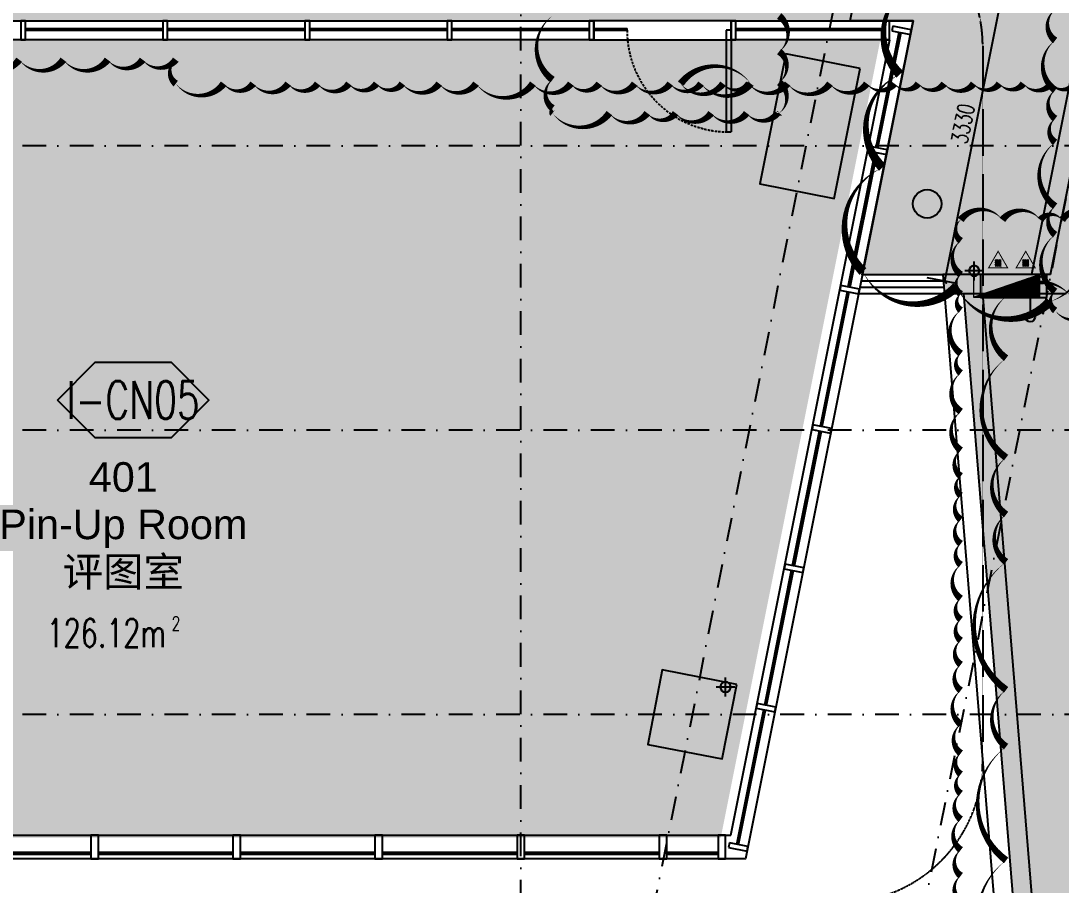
# Model space of a CAD drawing. Extents: x -354516 to 794396, y -401250 to -150594.
# Drawn here: x -780 to 10203, y -380252 to -371130 of the extents above; entities that cross this region are included whole.
import ezdxf
from ezdxf.enums import TextEntityAlignment as Align

# ---------------------------------------------------------------- set-up
doc = ezdxf.new("R2010")
doc.units = 0
doc.header["$LTSCALE"] = 1000
doc.header["$MEASUREMENT"] = 0
for name, pattern in [('$0$HIDDEN', [0.375, 0.25, -0.125, 0, 0]), ('DASH', [0.35, 0.25, -0.1]), ('DASHDOT2', [0.5, 0.25, -0.125, 0, -0.125]), ('DOTE', [2.42, 2, -0.2, 0.02, -0.2])]:
    doc.linetypes.add(name, pattern=pattern)
for name, color, linetype in [('0-吊顶', 6, 'Continuous'), ('0-吊顶材质', 251, 'Continuous'), ('0-吊顶边界', 36, 'Continuous'), ('0-房间名称', 2, 'Continuous'), ('0-灯具修改0109', 140, 'Continuous'), ('0-设备风口（修改）', 71, 'Continuous'), ('A-轴线1', 1, 'DOTE'), ('COLUMN', 2, 'Continuous'), ('P-完成面', 4, 'Continuous'), ('PIPE', 3, 'Continuous'), ('PUB_DIM', 3, 'Continuous'), ('PUB_HATCH', 8, 'Continuous'), ('S-PLT', 30, 'Continuous'), ('S-XP', 1, 'Continuous'), ('S-XP-LG', 32, 'Continuous'), ('S-消火栓', 20, 'Continuous'), ('SN', 3, 'Continuous'), ('WALL', 2, 'Continuous'), ('WINDOW', 4, 'Continuous'), ('Z-材料', 3, 'Continuous'), ('墙体', 7, 'Continuous'), ('门图', 134, 'Continuous')]:
    doc.layers.add(name, color=color, linetype=linetype)
doc.layers.add('0-地面材质_material hatch', color=251, linetype='Continuous', transparency=0.3)
doc.layers.add('DIM_MODI-天花修改', color=3, linetype='Continuous', plot=False)
doc.layers.add('修改', color=1, linetype='Continuous', plot=False)
doc.layers.add('S-XIAO', color=30, linetype='Continuous', lineweight=5)
doc.styles.add('510p-04$0$Arial_2', font='arial.ttf', dxfattribs={"height": 6.392964})
doc.styles.add('_TCH_SPACE', font='SIMPLEX', dxfattribs={"bigfont": 'GBCBIG'})
doc.styles.add('DIM_FONT', font='SIMPLEX', dxfattribs={"width": 0.7, "bigfont": 'GBCBIG'})
doc.styles.add('HZ', font='tjromans.shx', dxfattribs={"width": 0.7, "bigfont": 'tjhztxt.shx'})
doc.dimstyles.new('_TCH_ARCH&&50', dxfattribs={"dimscale": 0.5, "dimtxt": 350, "dimasz": 100, "dimexe": 250, "dimexo": 300, "dimgap": 100, "dimtad": 1, "dimdec": 0, "dimzin": 0, "dimdsep": 46, "dimtxsty": 'DIM_FONT', "dimblk": 'ARCHTICK', "dimcen": 0.09, "dimclrd": 3, "dimclre": 3, "dimclrt": 7, "dimazin": 2, "dimtfac": 1, "dimtdec": 0, "dimtix": 1, "dimtmove": 2, "dimatfit": 3, "dimfxl": 0, "dimtolj": 1, "dimtzin": 0, "dimarcsym": 0})

# ---------------------------------------------------------------- blocks, each defined once
blk = doc.blocks.new('$TwtSys$00000125')
blk.add_circle((0, 0, 0), 0.667)
blk = doc.blocks.new('PIPE-110')
for p, q in [((87087.5, -205623.5), (87087.5, -205423.5)), ((86987.5, -205523.5), (87187.5, -205523.5))]:
    blk.add_line(p, q)
blk.add_circle((87087.5, -205523.5), 55)
blk = doc.blocks.new('PIPE2')
at = {"layer": 'PIPE', "xscale": -1}
for p in [(138447, -35914), (135822, -40306)]:
    blk.add_blockref('PIPE-110', p, dxfattribs=at)
blk = doc.blocks.new('510p-04$0$material tag')
blk = doc.blocks.new('_FZH')
at = {"color": 255}
blk.add_lwpolyline([(-0.5, -0.5), (0.5, -0.5), (0.5, 0.5), (-0.5, 0.5)], close=True, dxfattribs=at)
at = {"layer": 'PUB_HATCH', "color": 250}
blk.add_solid([(-0.5, -0.5), (0.5, -0.5), (-0.5, 0.5), (0.5, 0.5)], dxfattribs=at)
blk = doc.blocks.new('GRID')
at = {"layer": '墙体', "color": 250, "linetype": 'DASHDOT2', "lineweight": -3}
for p, q in [((63175.2, 81236.4), (46456.9, -2355.2)), ((65920.9, 80687.3), (49202.5, -2904.3)), ((46436.4, -11413.5), (46436.4, 36586.5)), ((107436.4, 12586.5), (-19063.6, 12586.5)), ((107436.4, 9586.5), (-19063.6, 9586.5)), ((107436.4, 6586.5), (-19063.6, 6586.5))]:
    blk.add_line(p, q, dxfattribs=at)
blk = doc.blocks.new('XHS-3')
at = {"layer": 'S-XIAO', "linetype": 'Continuous'}
h = blk.add_hatch(dxfattribs=at)
h.set_pattern_fill('ANSI31', color=256, scale=10, angle=152.1447, style=0)
h.set_pattern_definition([(44.999815, (55471.2533, 434076.4532), (-0.8838806224, 0.8838863305), [])])
h.paths.add_polyline_path([(-345224, 932668), (-344524, 932668), (-344524, 932908)])
blk.add_lwpolyline([(-345224, 932668), (-344524, 932668), (-344524, 932908), (-345224, 932908)], close=True, dxfattribs=at)
at = {"layer": 'S-XP'}
blk.add_line((-344624, 932788), (-344624, 932458, -1000), dxfattribs=at)
at = {"layer": 'S-XP-LG'}
blk.add_circle((-344624, 932458, -1000), 50, dxfattribs=at)
blk = doc.blocks.new('TL-01')
at = {"layer": 'Z-材料'}
blk.add_lwpolyline([(-8, 0), (-4, 4), (4, 4), (8, 0), (4, -4), (-4, -4)], close=True, dxfattribs=at)
at = {"layer": 'Z-材料', "color": 6, "style": 'HZ', "width": 0.7}
blk.add_attdef('A', text='', height=4.5, dxfattribs=at).set_placement((0, 0), align=Align.MIDDLE_CENTER)
blk = doc.blocks.new('_ArchTick')
at = {"color": 0, "linetype": 'ByBlock', "const_width": 0.4}
blk.add_lwpolyline([(-0.5, -0.5), (0.5, 0.5)], dxfattribs=at)
blk = doc.blocks.new('*D450')
at = {"layer": 'Defpoints', "color": 0}
for p in [(9292, -370544), (9628, -370611), (8639, -373809)]:
    blk.add_point(p, dxfattribs=at)
at = {"layer": 'PUB_DIM', "color": 3, "lineweight": -2}
for p, q in [((9439, -370573), (9750, -370635)), ((8975, -373876), (9628, -370611)), ((8786, -373838), (9097, -373900))]:
    blk.add_line(p, q, dxfattribs=at)
at = {"layer": 'PUB_DIM', "color": 3, "lineweight": -2, "xscale": 50, "yscale": 50, "zscale": 50}
for p, rotation in [((9628, -370611), 78.68997685959259), ((8975, -373876), 258.6899768595926)]:
    blk.add_blockref('_ArchTick', p, dxfattribs=dict(at, rotation=rotation))
at = {"layer": 'PUB_DIM', "color": 7, "insert": (9166, -372216), "char_height": 175, "attachment_point": 5, "rotation": 78.69, "style": 'DIM_FONT'}
blk.add_mtext('\\A1;3330', dxfattribs=at)
blk = doc.blocks.new('xhs1')
at = {"layer": 'S-消火栓'}
h = blk.add_hatch(dxfattribs=at)
h.set_pattern_fill('ANSI31', color=3, scale=107.77536, angle=90, style=0)
h.set_pattern_definition([(225, (15349.224, 4699.881), (-9.526086, 9.526086), [])])
h.paths.add_polyline_path([(-182, -329), (-182, -400), (-120, -400), (-120, -329)])
h = blk.add_hatch(dxfattribs=at)
h.set_pattern_fill('ANSI31', color=3, scale=107.77536, angle=90, style=0)
h.set_pattern_definition([(225, (15640.37, 4699.881), (-9.526086, 9.526086), [])])
h.paths.add_polyline_path([(109, -329), (109, -400), (171, -400), (171, -329)])
at = {"layer": 'S-消火栓', "color": 3}
for p, q in [((325, 0), (-375, -240)), ((325, 0), (-375, 0)), ((-375, 0), (-375, -240)), ((325, -240), (325, 0)), ((-375, -240), (325, -240))]:
    blk.add_line(p, q, dxfattribs=at)
for points, const_width in [([(-252, -311), (-151, -486), (-50, -311), (-252, -311), (-151, -486)], 10.8), ([(-182, -329), (-182, -400), (-120, -400), (-120, -329), (-182, -329)], 6.47), ([(39, -311), (140, -486), (241, -311), (39, -311), (140, -486)], 10.8), ([(109, -329), (109, -400), (171, -400), (171, -329), (109, -329)], 6.47)]:
    blk.add_lwpolyline(points, dxfattribs=dict(at, const_width=const_width))
blk.add_solid([(-375, 0), (-375, -240), (325, 0)], dxfattribs=at)

msp = doc.modelspace()

# ---------------------------------------------------------------- hatches: boundary and pattern name
at = {"layer": '0-吊顶材质'}
h = msp.add_hatch(dxfattribs=at)
h.set_pattern_fill('EARTH', color=256, scale=1500)
h.set_pattern_definition([(0, (-498310856.17, -3090192758), (375, 375), [375, -375]), (0, (-498310856.17, -3090192617.38), (375, 375), [375, -375]), (0, (-498310856.17, -3090192476.75), (375, 375), [375, -375]), (90, (-498310809.3, -3090192429.88), (-375, 375), [375, -375]), (90, (-498310668.67, -3090192429.88), (-375, 375), [375, -375]), (90, (-498310528.04, -3090192429.88), (-375, 375), [375, -375])])
h.paths.add_polyline_path([(8103.7, -373810), (8639.7, -371130), (7976.8, -371130), (8738.3, -367322.7), (8934.4, -367361.9), (9267.8, -365695), (9071.7, -365655.7), (11035.3, -355837.6), (11231.5, -355876.8), (11564.9, -354209.8), (11368.7, -354170.6), (12441.3, -348807.9), (12637.4, -348847.1), (12970.8, -347180.1), (12774.7, -347140.9), (14767.7, -337175.6), (14963.8, -337214.9), (16276.8, -330650), (16308.9, -330650), (16308.9, -330250), (18600.1, -330250), (14873.5, -348859.7), (14208.5, -352207.3), (13914.4, -353678.1), (9888.3, -373808.8)])
h = msp.add_hatch(dxfattribs=at)
h.set_pattern_fill('AR-SAND', color=256, scale=112.5)
h.set_pattern_definition([(37.5, (-498310856.17, -3090192758), (-7.086752787, 216.767674014), [0, -171, 0, -191.25, 0, -182.8125]), (7.5, (-498310856.17, -3090192758), (199.099879343, 317.491432338), [0, -92.25, 0, -154.125, 0, -59.0625]), (327.5, (-498310994.54, -3090192758), (350.340959447, 0.636643523), [0, -56.25, 0, -202.5, 0, -264.375]), (317.5, (-498310994.54, -3090192758), (338.189243014, 98.738501055), [0, -28.125, 0, -132.75, 0, -151.875])])
h.paths.add_polyline_path([(19700, -366050), (19700, -364150), (11820.4, -364150), (9888.4, -373808.8), (10092.3, -373808.8), (10324.4, -372650), (13200, -372650), (13200, -370650), (10724.4, -370650), (11204.3, -368250), (13200, -368250), (13200, -365850), (13800, -365850), (13800, -366050)])
at = {"layer": '0-地面材质_material hatch'}
h = msp.add_hatch(dxfattribs=at)
h.set_pattern_fill('ANSI35', color=256, scale=1500)
h.set_pattern_definition([(45, (-498310856.17, -3090192758), (-265.165042945, 265.165042945), []), (45, (-498310591, -3090192758), (-265.165042945, 265.165042945), [468.75, -93.75, 0, -93.75])])
h.paths.add_polyline_path([(11204.4, -368249.5), (11202.8, -368249.5), (12024.3, -364150), (11820.4, -364150), (12883.1, -358789.5), (13283, -358869.4), (13573.3, -357397.9), (13186.3, -357320.5), (14564.8, -350406.9), (14959.4, -350485.8), (15253.9, -349015), (14859.8, -348936.2), (15580.3, -345344.9), (15972.5, -345422.9), (16268.1, -343952.6), (15875.4, -343873.8), (16903.2, -338750.6), (17104.3, -338750), (18804.3, -330250), (18008.9, -330250), (18008.9, -330250), (17008.9, -330250), (17008.9, -330250), (16308.9, -330250), (16308.9, -330650), (15508.9, -330650), (15508.9, -329850), (16134.4, -329850), (16134.4, -329450.1), (-15658.7, -329450), (-15658.7, -329750), (-15208.9, -329750), (-15208.9, -330550), (-16408.9, -330550), (-16408.9, -329544.6), (-18500, -329544.6), (-18500, -330244.6), (-18805.4, -330244.6), (-17104.3, -338750), (-16900.4, -338750), (-16529.8, -340602.8), (-16922, -340681.2), (-16627.8, -342152.4), (-16235.6, -342073.9), (-14201.8, -352205.8), (-14597.5, -352285.1), (-14296.2, -353754.6), (-13914.7, -353678.2), (-12594.5, -360279.2), (-12986.8, -360357.4), (-12692.6, -361828.5), (-12300.4, -361750), (-11820.4, -364150), (-12024.3, -364150), (-10724.4, -370650), (-13200, -370650), (-13200, -372650), (-10324.4, -372650), (-10092.5, -373808.8), (-8103.7, -373810), (-8639.7, -371130), (8639.7, -371130), (8103.7, -373810), (10092.6, -373808.8), (10324.4, -372650), (13200, -372650), (13200, -370650), (10724.4, -370650)])
h.paths.add_polyline_path([(-7647, -368700), (-13983.3, -337018.7), (-14963.8, -337214.9), (-15856.8, -332750), (-14582.1, -332750), (-14228.4, -334518.3), (-13689.1, -334410.4), (-13689.1, -334410.4), (-12610.4, -334194.7), (-12610.5, -334194.7), (-11237.6, -333920.1), (-11237.6, -333920.1), (-10159, -333704.4), (-10159, -333704.4), (-9178.4, -333508.3), (-9129.6, -333752.5), (14637, -333750), (8227, -365800), (7647, -368700), (7000, -368700), (6985.3, -368700), (6100, -368700), (6100, -368700), (5000, -368700), (5000, -368700), (3800, -368700), (-6950.1, -368700)], flags=16)
h.paths.add_polyline_path([(-8934.4, -367361.9), (-9267.8, -365695), (-9071.7, -365655.7), (-9042.3, -365802.8), (-8650.1, -365724.4), (-8679.5, -365577.3), (-8483.3, -365538.1), (-8150, -367205), (-8346.1, -367244.3), (-8375.5, -367097.2), (-8767.7, -367175.6), (-8738.3, -367322.7)], flags=16)
h.paths.add_polyline_path([(-11231.4, -355876.8), (-11564.8, -354209.8), (-11368.7, -354170.6), (-11339.3, -354317.7), (-10947.1, -354239.2), (-10976.5, -354092.1), (-10780.4, -354052.9), (-10447, -355719.9), (-10643.1, -355759.1), (-10672.5, -355612), (-11064.8, -355690.5), (-11035.3, -355837.6)], flags=16)
h.paths.add_polyline_path([(8150, -367205), (8483.3, -365538.1), (8679.5, -365577.3), (8650.1, -365724.4), (9042.3, -365802.8), (9071.7, -365655.7), (9267.8, -365695), (8934.4, -367361.9), (8738.3, -367322.7), (8767.7, -367175.6), (8375.5, -367097.2), (8346.1, -367244.3)], flags=16)
h.paths.add_polyline_path([(-12637.4, -348847.1), (-12970.8, -347180.1), (-12774.7, -347140.9), (-12745.3, -347288), (-12353, -347209.5), (-12382.4, -347062.4), (-12186.3, -347023.2), (-11852.9, -348690.2), (-12049, -348729.4), (-12078.5, -348582.3), (-12470.7, -348660.8), (-12441.3, -348807.9)], flags=16)
h.paths.add_polyline_path([(10447, -355719.9), (10780.4, -354052.9), (10976.5, -354092.1), (10947.1, -354239.2), (11339.3, -354317.7), (11368.7, -354170.6), (11564.8, -354209.8), (11231.4, -355876.8), (11035.3, -355837.6), (11064.8, -355690.5), (10672.5, -355612), (10643.1, -355759.1)], flags=16)
h.paths.add_polyline_path([(11852.9, -348690.2), (12186.3, -347023.2), (12382.4, -347062.4), (12353, -347209.5), (12745.3, -347288), (12774.7, -347140.9), (12970.8, -347180.1), (12637.4, -348847.1), (12441.3, -348807.9), (12470.7, -348660.8), (12078.5, -348582.3), (12049, -348729.4)], flags=16)
h.paths.add_polyline_path([(14150, -337205.1), (14483.4, -335538.1), (14679.5, -335577.3), (14650.1, -335724.4), (15042.3, -335802.8), (15071.7, -335655.7), (15267.8, -335695), (14934.4, -337361.9), (14738.3, -337322.7), (14767.7, -337175.6), (14375.5, -337097.2), (14346.1, -337244.3)], flags=16)
h = msp.add_hatch(dxfattribs=at)
h.set_pattern_fill('AR-CONC', color=256, scale=75)
h.set_pattern_definition([(50, (-498310856.17, -3090192758), (537.94513695, -47.06410124), [56.25, -618.75]), (355, (-498310856.17, -3090192758), (-104.06350021, 564.144100275), [45, -495]), (100.45144446, (-498310811.34, -3090192761.9), (433.881635045, 517.07999323), [47.805144, -525.856584]), (46.1842, (-498310856.17, -3090192608), (800.430998, -124.1394606), [84.375, -928.125]), (96.63563549, (-498310789.5, -3090192618.35), (700.99645926, 730.58895058), [71.7077565, -788.78532]), (351.18416399, (-498310856.2, -3090192608), (700.9964588, 730.5889502), [67.5, -742.50000075]), (21, (-498310781.17, -3090192645.5), (447.68028909, -301.964168), [56.25, -618.75]), (326, (-498310781.17, -3090192645.5), (182.48649894, 543.86253379), [45, -495]), (71.45144474, (-498310743.86, -3090192670.66), (630.16678255, 241.898364605), [47.8051425, -525.856584]), (37.5, (-498310856.17, -3090192758), (9.119891488, 249.670390373), [0, -489, 0, -502.5, 0, -496.875]), (7.5, (-498310856.17, -3090192758), (197.302153082, 295.808783912), [0, -286.5, 0, -477.75, 0, -189.375]), (327.5, (-498311023.42, -3090192758), (400.366827129, -16.916153801), [0, -187.5, 0, -585, 0, -776.25]), (317.5, (-498311098.4, -3090192758), (437.389627007, 75.07873675), [0, -243.75, 0, -388.5, 0, -551.25])])
h.paths.add_polyline_path([(-8294.4, -371327.3), (-6609.8, -379750.1), (6609.8, -379750.1), (8294.3, -371329.1)])
h = msp.add_hatch(dxfattribs=at)
h.set_pattern_fill('AR-CONC', color=256, scale=75)
h.set_pattern_definition([(50, (0, 0), (537.94514, -47.0641), [56.25, -618.75]), (355, (0, 0), (-104.0635, 564.1441), [45, -495]), (100.45144, (44.83, -3.9), (433.8816, 517.08), [47.80514, -525.8566]), (46.1842, (0, 150), (800.431, -124.1395), [84.375, -928.125]), (96.63564, (66.7, 139.66), (700.9965, 730.589), [71.7078, -788.7853]), (351.18416, (0, 150), (700.9965, 730.589), [67.5, -742.5]), (21, (75, 112.5), (447.6803, -301.96417), [56.25, -618.75]), (326, (75, 112.5), (182.4865, 543.8625), [45, -495]), (71.45144, (112.3, 87.34), (630.1668, 241.89836), [47.80514, -525.8566]), (37.5, (0, 0), (9.11989, 249.67039), [0, -489, 0, -502.5, 0, -496.875]), (7.5, (0, 0), (197.30215, 295.80878), [0, -286.5, 0, -477.75, 0, -189.375]), (327.5, (-167.25, 0), (400.36683, -16.91615), [0, -187.5, 0, -585, 0, -776.25]), (317.5, (-242.25, 0), (437.38963, 75.07874), [0, -243.75, 0, -388.5, 0, -551.25])])
h.paths.add_polyline_path([(9271.6, -374008.8), (10256.3, -374008.8), (10509.5, -372650), (13221.2, -372650), (13200, -373050), (14000, -373050), (14000, -372850), (16500, -372850), (16500, -373550), (20700, -373550), (20700, -372850), (21749.2, -372850), (21775, -372904.7), (21817.3, -372959.5), (21851.6, -372989.7), (21912.6, -373025.2), (21966, -373042.6), (22028.8, -373050), (22114.2, -373038.5), (22185.7, -373007.6), (22232.7, -372973), (22278.8, -372920.6), (22311, -372860.2), (22327.8, -372800.4), (22332, -372750), (22326.1, -372690.5), (22318.9, -372662.3), (23532.6, -372641.1), (23513.9, -372734.4), (23612, -372754), (22659, -377519), (22560.9, -377499.4), (22313.9, -378734.4), (22412, -378754), (22059, -380519), (21960.9, -380499.4), (21713.9, -381734.4), (21812, -381754), (21400.1, -383813.2), (21890.4, -383911.3), (21782.7, -384450), (10124.4, -384450)])
at = {"layer": 'WALL'}
h = msp.add_hatch(color=250, dxfattribs=at)
h.dxf.hatch_style = 1
h.paths.add_polyline_path([(10092.3, -373808.8), (9255.3, -373808.8), (8954.3, -373809.5), (8970.6, -374008.8), (10256.3, -374008.8), (10488.3, -372850), (11600, -372850), (11600, -372650), (10324.4, -372650)])
h = msp.add_hatch(color=250, dxfattribs=at)
h.dxf.hatch_style = 1
h.paths.add_polyline_path([(11360, -384450), (11360, -384650), (10040.8, -384650), (9171.7, -374008.8), (9372.3, -374008.7), (10225.1, -384450)])

# ---------------------------------------------------------------- linework, layer by layer
at = {"layer": '0-吊顶', "linetype": 'DASH', "ltscale": 0.01}
msp.add_lwpolyline([(-8837.6, -369895.7), (7875, -369895.7, -0.4142136), (9375, -371395.7), (9375, -378934.7, -0.4142136), (7875, -380434.7), (-8837.6, -380434.7, -0.4142136), (-10337.6, -378934.7), (-10337.6, -371395.7, -0.4142136)], format="xyb", close=True, dxfattribs=at)
at = {"layer": '0-吊顶边界'}
msp.add_lwpolyline([(8103.7, -373810), (8639.7, -371130), (7976.8, -371130), (8738.3, -367322.7), (8934.4, -367361.9), (9267.8, -365695), (9071.7, -365655.7), (11035.3, -355837.6), (11231.5, -355876.8), (11564.9, -354209.8), (11368.7, -354170.6), (12441.3, -348807.9), (12637.4, -348847.1), (12970.8, -347180.1), (12774.7, -347140.9), (14767.7, -337175.6), (14963.8, -337214.9), (16276.8, -330650), (16308.9, -330650), (16308.9, -330250), (18600.1, -330250), (14208.5, -352207.3), (13914.4, -353678.1), (9888.4, -373808.8)], close=True, dxfattribs=at)
at = {"layer": '0-吊顶边界', "color": 250}
msp.add_lwpolyline([(5270.2, -371330), (6720.2, -371330), (6720.2, -371130), (5270.2, -371130)], close=True, dxfattribs=at)
at = {"layer": '0-地面材质_material hatch', "color": 250}
msp.add_lwpolyline([(5270.2, -371330), (6720.2, -371330), (6720.2, -371130), (5270.2, -371130)], close=True, dxfattribs=at)
at = {"layer": '0-灯具修改0109'}
for points in [[(-1341.5, -371540.5, 0, 75, 0.5), (-796.5, -371540.5, 0, 75, 0.5), (-330, -371540.5, 0, 75, 0.5), (137, -371540.5, 0, 75, 0.5), (506.5, -371540.5, 0, 75, 0.5), (856.5, -371540.5, 0, 75, 0.5), (856.5, -371793, 0, 75, 0.5), (1362, -371793, 0, 75, 0.5), (1673, -371793, 0, 75, 0.5), (2042.5, -371793, 0, 75, 0.5), (2354, -371793, 0, 75, 0.5), (2684.5, -371793, 0, 75, 0.5), (2976, -371793, 0, 75, 0.5), (3248.5, -371793, 0, 75, 0.5), (3637.5, -371793, 0, 75, 0.5), (4026.5, -371793, 0, 75, 0.5), (4026.5, -371793, 0, 75, 0.5), (4626.5, -371793, 0, 75, 0.5), (5026.5, -371793, 0, 75, 0.5), (5326.5, -371793, 0, 75, 0.5), (5701.5, -371793, 0, 75, 0.5), (6076.5, -371793, 0, 75, 0.5), (6401.5, -371793, 0, 75, 0.5), (6926, -371793, 0, 75, 0.5), (6187, -371793, 0, 75, 0.5), (6634.5, -371793, 0, 75, 0.5), (6907, -371793, 0, 75, 0.5), (7315, -371793, 0, 75, 0.5), (7762.5, -371793, 0, 75, 0.5), (8151.5, -371793, 0, 75, 0.5), (8443, -371793, 0, 75, 0.5), (8696, -371793, 0, 75, 0.5), (8968.5, -371793, 0, 75, 0.5), (9279.5, -371793, 0, 75, 0.5), (9551.5, -371793, 0, 75, 0.5), (9804.5, -371793, 0, 75, 0.5), (10096.5, -371793, 0, 75, 0.5), (10349, -371793, 0, 75, 0.5)], [(10306, -374040.8, 0, 75, 0.5), (9706, -374040.8, 0, 75, 0.5), (9621.7, -374040.8, 0, 75, 0.5), (9621.7, -374690.8, 0, 75, 0.5), (9621.7, -375740.8, 0, 75, 0.5), (9621.7, -376340.8, 0, 75, 0.5), (9621.7, -376840.8, 0, 75, 0.5), (9621.7, -378190.8, 0, 75, 0.5), (9621.7, -378790.8, 0, 75, 0.5), (9621.7, -379990.8, 0, 75, 0.5), (9621.7, -381190.8, 0, 75, 0.5)]]:
    msp.add_lwpolyline(points, format="xyseb", dxfattribs=at)
at = {"layer": '0-设备风口（修改）'}
msp.add_lwpolyline([(10728.4, -373231, 0, 75, 0.5), (10212.8, -373231, 0, 75, 0.5), (9983.7, -373231, 0, 75, 0.5), (9582.7, -373231, 0, 75, 0.5), (9143.5, -373231, 0, 75, 0.5), (9143.5, -373452.1, 0, 75, 0.5), (9143.5, -373809.2, 0, 75, 0.5), (9143.5, -374013.3, 0, 75, 0.5), (9143.5, -374183.3, 0, 75, 0.5), (9143.5, -374642.5, 0, 75, 0.5), (9143.5, -374846.6, 0, 75, 0.5), (9143.5, -375254.7, 0, 75, 0.5), (9143.5, -375662.9, 0, 75, 0.5), (9143.5, -375935, 0, 75, 0.5), (9143.5, -376139.1, 0, 75, 0.5), (9143.5, -376394.1, 0, 75, 0.5), (9143.5, -376649.2, 0, 75, 0.5), (9143.5, -376870.3, 0, 75, 0.5), (9143.5, -377227.4, 0, 75, 0.5), (9143.5, -377448.5, 0, 75, 0.5), (9143.5, -377669.6, 0, 75, 0.5), (9143.5, -377924.7, 0, 75, 0.5), (9143.5, -378196.8, 0, 75, 0.5), (9143.5, -378553.9, 0, 75, 0.5), (9143.5, -378860, 0, 75, 0.5), (9143.5, -379081.1, 0, 75, 0.5), (9143.5, -379285.2, 0, 75, 0.5), (9143.5, -379557.3, 0, 75, 0.5), (9143.5, -379880.4, 0, 75, 0.5), (9143.5, -380152.5, 0, 75, 0.5), (9143.5, -380424.6, 0, 75, 0.5)], format="xyseb", dxfattribs=at)
at = {"layer": 'DIM_MODI-天花修改'}
for points in [[(10338.2, -371012.6, 0, 75, 0.5), (10139.6, -371012.6, 0, 75, 0.5), (10139.6, -371337.6, 0, 75, 0.5), (10139.6, -371862.6, 0, 75, 0.5), (10139.6, -372162.6, 0, 75, 0.5), (10139.6, -372412.6, 0, 75, 0.5), (10139.6, -373087.6, 0, 75, 0.5), (10139.6, -373387.6, 0, 75, 0.5), (10139.6, -373987.6, 0, 75, 0.5), (10139.6, -374187.2, 0, 75, 0.5), (10539.6, -374187.2, 0, 75, 0.5)], [(4833.5, -371077.1, 0, 75, 0.5), (4833.5, -371752.1, 0, 75, 0.5), (4833.5, -372052.1, 0, 75, 0.5), (4833.5, -372104.3, 0, 75, 0.5), (5433.5, -372104.3, 0, 75, 0.5), (5833.5, -372104.3, 0, 75, 0.5), (6133.5, -372104.3, 0, 75, 0.5), (6508.5, -372104.3, 0, 75, 0.5), (6883.5, -372104.3, 0, 75, 0.5), (7208.5, -372104.3, 0, 75, 0.5), (7226.1, -372104.3, 0, 75, 0.5), (7226.1, -371779.3, 0, 75, 0.5), (7226.1, -371454.3, 0, 75, 0.5), (7226.1, -371079.3, 0, 75, 0.5)]]:
    msp.add_lwpolyline(points, format="xyseb", dxfattribs=at)
at = {"layer": 'P-完成面'}
msp.add_line((8954.3, -373808.8), (10191, -388950), dxfattribs=at)
at = {"layer": 'WALL', "color": 0}
for p, q in [((10092.3, -373808.8), (10324.4, -372650)), ((10092.3, -373808.8), (8954.3, -373808.8)), ((8970.6, -374008.8), (10256.3, -374008.8))]:
    msp.add_line(p, q, dxfattribs=at)
for points in [[(9255.3, -373808.8), (8954.3, -373809.5)], [(9171.7, -374008.7), (10040.8, -384650), (11360, -384650)], [(9372.3, -374008.7), (10225.1, -384450), (11360, -384450)]]:
    msp.add_lwpolyline(points, dxfattribs=at)
at = {"layer": 'WINDOW', "color": 4}
for p, q in [((-729.8, -371130), (-779.8, -371130)), ((-779.8, -371130), (-779.8, -371330)), ((-729.8, -371330), (-729.8, -371130)), ((770.2, -371130), (720.2, -371130)), ((720.2, -371130), (720.2, -371330)), ((770.2, -371330), (770.2, -371130)), ((2270.2, -371130), (2220.2, -371130)), ((2220.2, -371130), (2220.2, -371330)), ((2270.2, -371330), (2270.2, -371130)), ((3770.2, -371130), (3720.2, -371130)), ((3720.2, -371130), (3720.2, -371330)), ((3770.2, -371330), (3770.2, -371130)), ((5270.2, -371130), (5220.2, -371130)), ((5220.2, -371130), (5220.2, -371330)), ((5270.2, -371330), (5270.2, -371130)), ((6770.2, -371130), (6720.2, -371130)), ((6720.2, -371130), (6720.2, -371330)), ((6770.2, -371330), (6770.2, -371130)), ((8389.8, -371130), (8339.8, -371130)), ((8339.8, -371130), (8339.8, -371330)), ((8389.8, -371330), (8389.8, -371130)), ((8424.6, -371185.9), (8414.8, -371234.9)), ((8620.7, -371225.1), (8424.6, -371185.9)), ((8610.9, -371274.1), (8620.7, -371225.1)), ((5270.2, -371330), (-5279.8, -371330)), ((-779.8, -371330), (-729.8, -371330)), ((720.2, -371330), (770.2, -371330)), ((2220.2, -371330), (2270.2, -371330)), ((3720.2, -371330), (3770.2, -371330)), ((5220.2, -371330), (5270.2, -371330)), ((6716.8, -379725), (8395.8, -371330)), ((6720.2, -371330), (6770.2, -371330)), ((8395.8, -371330), (6720.2, -371330)), ((8339.8, -371330), (8389.8, -371330)), ((8414.8, -371234.9), (8610.9, -371274.1)), ((8171.5, -372451.5), (8161.6, -372500.5)), ((8161.6, -372500.5), (8357.8, -372539.8)), ((8367.6, -372490.7), (8171.5, -372451.5)), ((8357.8, -372539.8), (8367.6, -372490.7)), ((8954.4, -373810), (8103.7, -373810)), ((7877.3, -373922.4), (7867.5, -373971.4)), ((7867.5, -373971.4), (8063.6, -374010.6)), ((8073.4, -373961.6), (7877.3, -373922.4)), ((8063.6, -374010.6), (8073.4, -373961.6)), ((8970.7, -374010), (8063.7, -374010)), ((7583.1, -375393.3), (7573.3, -375442.3)), ((7779.2, -375432.5), (7583.1, -375393.3)), ((7573.3, -375442.3), (7769.4, -375481.5)), ((7769.4, -375481.5), (7779.2, -375432.5)), ((7288.9, -376864.1), (7279.1, -376913.2)), ((7279.1, -376913.2), (7475.2, -376952.4)), ((7485, -376903.4), (7288.9, -376864.1)), ((7475.2, -376952.4), (7485, -376903.4)), ((6994.8, -378335), (6984.9, -378384)), ((7190.9, -378374.2), (6994.8, -378335)), ((6984.9, -378384), (7181.1, -378423.3)), ((7181.1, -378423.3), (7190.9, -378374.2)), ((-6716.8, -379725), (6716.8, -379725)), ((39.2, -379725), (-40.8, -379725)), ((-40.8, -379725), (-40.8, -379975)), ((39.2, -379975), (39.2, -379725)), ((1539.2, -379725), (1459.2, -379725)), ((1459.2, -379725), (1459.2, -379975)), ((1539.2, -379975), (1539.2, -379725)), ((3039.2, -379725), (2959.2, -379725)), ((2959.2, -379725), (2959.2, -379975)), ((3039.2, -379975), (3039.2, -379725)), ((4539.2, -379725), (4459.2, -379725)), ((4459.2, -379725), (4459.2, -379975)), ((4539.2, -379975), (4539.2, -379725)), ((6039.2, -379725), (5959.2, -379725)), ((5959.2, -379725), (5959.2, -379975)), ((6039.2, -379975), (6039.2, -379725)), ((6660.8, -379725), (6580.8, -379725)), ((6580.8, -379725), (6580.8, -379975)), ((6660.8, -379975), (6660.8, -379725)), ((6700.6, -379805.9), (6690.8, -379854.9)), ((6690.8, -379854.9), (6886.9, -379894.1)), ((6896.7, -379845.1), (6700.6, -379805.9)), ((6886.9, -379894.1), (6896.7, -379845.1)), ((-40.8, -379975), (39.2, -379975)), ((1459.2, -379975), (1539.2, -379975)), ((2959.2, -379975), (3039.2, -379975)), ((4459.2, -379975), (4539.2, -379975)), ((5959.2, -379975), (6039.2, -379975)), ((6580.8, -379975), (6660.8, -379975))]:
    msp.add_line(p, q, dxfattribs=at)
at = {"layer": 'WINDOW', "color": 3}
for p, q in [((-729.8, -371210), (720.2, -371210)), ((-729.8, -371230), (720.2, -371230)), ((770.2, -371210), (2220.2, -371210)), ((770.2, -371230), (2220.2, -371230)), ((2270.2, -371210), (3720.2, -371210)), ((2270.2, -371230), (3720.2, -371230)), ((3770.2, -371210), (5220.2, -371210)), ((3770.2, -371230), (5220.2, -371230)), ((5270.2, -371210), (5620.2, -371210)), ((5270.2, -371230), (5620.2, -371230)), ((5620.2, -371230), (5620.2, -371210)), ((6770.2, -371210), (8339.8, -371210)), ((6770.2, -371230), (8339.8, -371230)), ((8249.9, -372467.2), (8493.2, -371250.6)), ((8269.5, -372471.1), (8512.8, -371254.5)), ((7955.7, -373938.1), (8240.1, -372516.2)), ((7975.3, -373942), (8259.7, -372520.2)), ((8965.3, -373943.3), (8077, -373943.3)), ((8959.8, -373876.7), (8090.4, -373876.7)), ((7661.5, -375409), (7945.9, -373987.1)), ((7681.2, -375412.9), (7965.5, -373991)), ((7367.4, -376879.8), (7651.7, -375458)), ((7387, -376883.7), (7671.4, -375461.9)), ((7073.2, -378350.7), (7357.6, -376928.9)), ((7092.8, -378354.6), (7377.2, -376932.8)), ((6779, -379821.6), (7063.4, -378399.7)), ((6798.6, -379825.5), (7083, -378403.6)), ((-1460.8, -379905), (-40.8, -379905)), ((39.2, -379905), (1459.2, -379905)), ((1539.2, -379905), (2959.2, -379905)), ((3039.2, -379905), (4459.2, -379905)), ((4539.2, -379905), (5959.2, -379905)), ((6039.2, -379905), (6580.8, -379905)), ((-1460.8, -379925), (-40.8, -379925)), ((39.2, -379925), (1459.2, -379925)), ((1539.2, -379925), (2959.2, -379925)), ((3039.2, -379925), (4459.2, -379925)), ((4539.2, -379925), (5959.2, -379925)), ((6039.2, -379925), (6580.8, -379925))]:
    msp.add_line(p, q, dxfattribs=at)
at = {"layer": 'WINDOW', "color": 4}
for points in [[(6720.2, -371130), (8639.7, -371130), (6870.7, -379975), (-6870.7, -379975), (-8639.7, -371130), (-6729.8, -371130)], [(-5279.8, -371130), (5270.2, -371130)]]:
    msp.add_lwpolyline(points, dxfattribs=at)
at = {"layer": '修改'}
msp.add_lwpolyline([(10526, -360884.2, 0, 100, 0.5205671), (10341.8, -361867.1, 0, 100, 0.5205671), (10157.7, -362850, 0, 100, 0.5205671), (9973.5, -363832.9, 0, 100, 0.5205671), (9789.4, -364815.8, 0, 100, 0.5205671), (9605.2, -365798.7, 0, 100, 0.5205671), (9421, -366781.6, 0, 100, 0.5205671), (9236.9, -367764.5, 0, 100, 0.5205671), (9052.7, -368747.4, 0, 100, 0.5205671), (8868.5, -369730.3, 0, 100, 0.5205671), (8684.4, -370713.2, 0, 100, 0.5205671), (8500.2, -371696.1, 0, 100, 0.5205671), (8316.1, -372679, 0, 100, 0.5205671), (8110.4, -373776.6, 0, 100, 0.5205671), (9097.8, -373934.6, 0, 100, 0.5205671), (10085.3, -374092.7, 0, 100, 0.5205671), (10351, -373242.9, 0, 100, 0.5205671)], format="xyseb", dxfattribs=at)
at = {"layer": '门图', "color": 145}
for p, q in [((6720.2, -371230), (6665.2, -371230)), ((6665.2, -371230), (6665.2, -372302.5)), ((6720.2, -371230), (6720.2, -372302.5)), ((6665.2, -372302.5), (6720.2, -372302.5))]:
    msp.add_line(p, q, dxfattribs=at)
at = {"layer": '门图', "color": 250, "linetype": '$0$HIDDEN', "ltscale": 0.1}
msp.add_arc((6692.7, -371230), 1072.5, 180, 268.53072, dxfattribs=at)

# ---------------------------------------------------------------- block references
at = {"layer": '0-房间名称'}
ref = msp.add_blockref('510p-04$0$material tag', (-180077.2, -451776.4), dxfattribs=dict(at, xscale=3.125, yscale=3.125, zscale=3.125))
ref.add_attrib('ROOM_TAG', '401', dxfattribs={"layer": '0', "height": 312.5, "style": '510p-04$0$Arial_2'}).set_placement((302.5, -375944.2), align=Align.MIDDLE_CENTER)
ref.add_attrib('NAME_ENG', 'Pin-Up Room', dxfattribs={"layer": '0', "height": 312.5, "style": '510p-04$0$Arial_2'}).set_placement((302.5, -376444.2), align=Align.MIDDLE_CENTER)
ref.add_attrib('NAME_CN', '评图室', dxfattribs={"layer": '0', "height": 312.5, "style": '510p-04$0$Arial_2'}).set_placement((302.5, -376944.2), align=Align.MIDDLE_CENTER)
at = {"layer": 'A-轴线1'}
msp.add_blockref('GRID', (-41936.4, -385036.5), dxfattribs=at)
at = {"layer": 'COLUMN'}
for p, xscale, yscale, zscale, rotation in [((7550.4, -372242), 800.0000000000027, 1400.00000000002, 1400.00000000002, 168.6900675259778), ((6308.9, -378450), 800.0000000000036, 800.0000000000036, 800.0000000000036, 168.9999999999984)]:
    msp.add_blockref('_FZH', p, dxfattribs=dict(at, xscale=xscale, yscale=yscale, zscale=zscale, rotation=rotation))
at = {"layer": 'PIPE'}
msp.add_blockref('PIPE2', (-42074.9, -132331.5), dxfattribs=at)
at = {"layer": 'S-PLT', "xscale": 225, "yscale": 225, "zscale": 225}
msp.add_blockref('$TwtSys$00000125', (8788.9, -373061.5), dxfattribs=at)
at = {"layer": 'S-消火栓', "rotation": 180}
msp.add_blockref('xhs1', (9677.7, -374048.8), dxfattribs=at)
at = {"layer": 'SN', "rotation": 0.0001850067465467144}
msp.add_blockref('XHS-3', (354504.4, -1306714), dxfattribs=at)
at = {"layer": 'Z-材料'}
ref = msp.add_blockref('TL-01', (406.6, -375132.1), dxfattribs=dict(at, xscale=100, yscale=100, zscale=100))
ref.add_attrib('A', 'I-CN05', dxfattribs={"color": 6, "height": 400, "style": 'HZ', "width": 0.7}).set_placement((406.6, -375132.1), align=Align.MIDDLE_CENTER)

# ---------------------------------------------------------------- texts
at = {"layer": '0-房间名称', "style": '_TCH_SPACE', "width": 0.705882}
for s, height, p in [('126.12m', 297.5, (-507.4, -377739.7)), ('2', 148.8, (812.6, -377564.7))]:
    msp.add_text(s, height=height, dxfattribs=at).set_placement(p)

# ---------------------------------------------------------------- dimensions: what is measured, and where the dimension line sits
at = {"layer": 'PUB_DIM', "color": 250}
dim = msp.add_aligned_dim(p1=(8639.3, -373808.8), p2=(9292.3, -370543.9), distance=-341.9, dimstyle='_TCH_ARCH&&50', dxfattribs=at)
dim.commit()
dim.dimension.update_dxf_attribs({"geometry": '*D450', "text_midpoint": (9166.2, -372216.5)})

doc.saveas('drawing.dxf')
